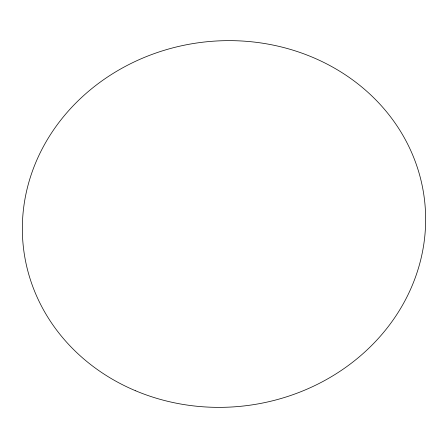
<?xml version="1.0" encoding="UTF-8"?>
<svg xmlns="http://www.w3.org/2000/svg" width="448" height="448" viewBox="0 0 448 448"><rect width="100%" height="100%" fill="white"/><g stroke="black" fill="none" stroke-linecap="round" stroke-linejoin="round"><path stroke-width="0.67" d="M135.593 390.774A201.953 183.03 -7.4 0 0 425.163 206.618A201.953 183.03 -7.4 0 0 111.244 74.609A201.953 183.03 -7.4 0 0 135.593 390.774"/></g></svg>
